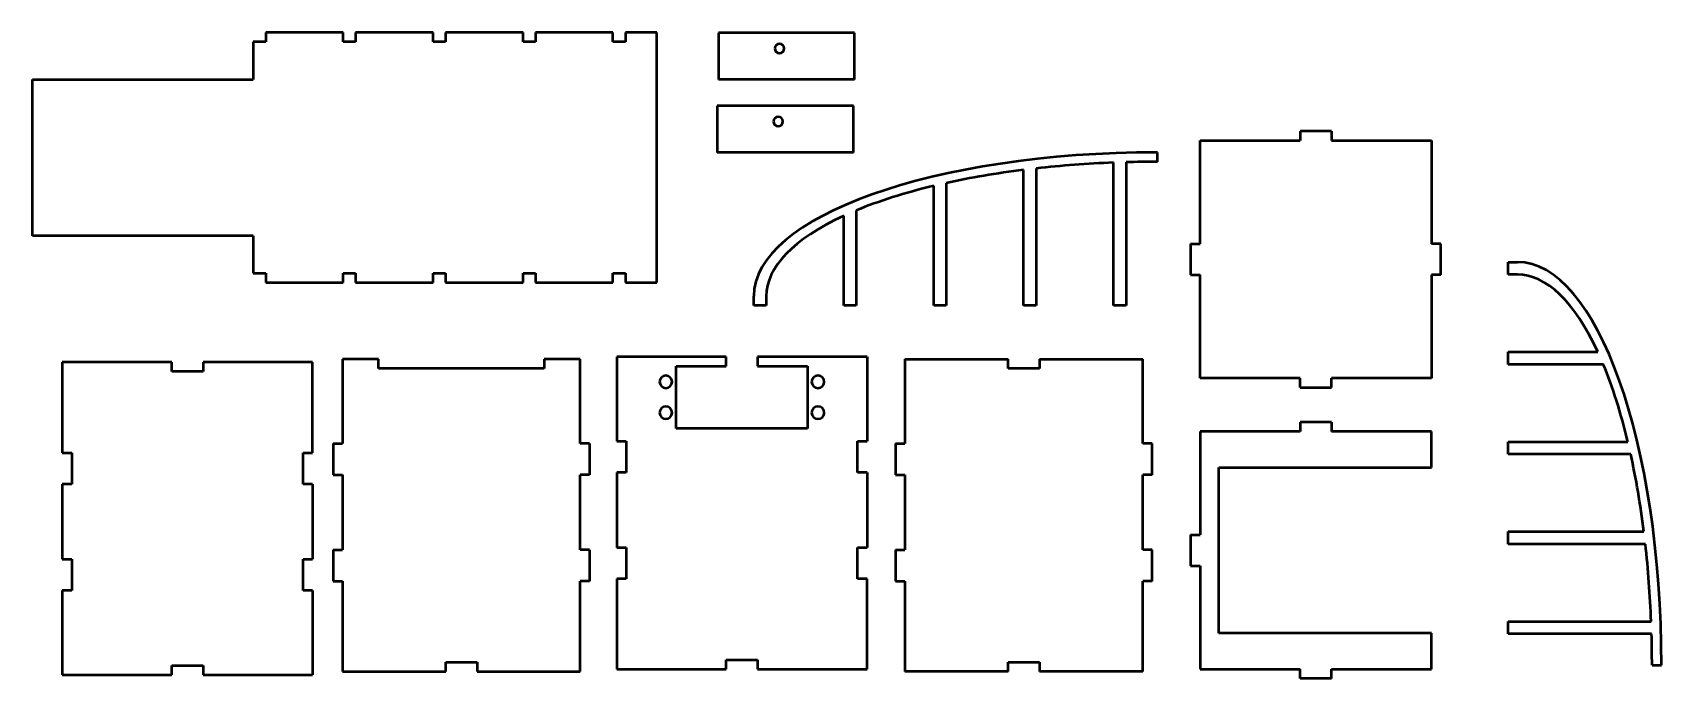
# Model space of a CAD drawing. Header units: millimetres. Extents: x -42 to 479, y 22 to 229.
import ezdxf

# ---------------------------------------------------------------- set-up
doc = ezdxf.new("R2010")
doc.units = ezdxf.units.MM
doc.header["$LTSCALE"] = 0.75
doc.layers.add('可见', color=7, linetype='Continuous', lineweight=50)

msp = doc.modelspace()

# ---------------------------------------------------------------- linework, layer by layer
at = {"layer": '可见'}
for p, q in [((32.92, 225.68, -63), (28.92, 225.68, -63)), ((28.92, 225.68, -63), (28.92, 213.68, -63)), ((32.92, 228.68, -63), (32.92, 225.68, -63)), ((57.67, 228.68, -63), (32.92, 228.68, -63)), ((57.67, 225.68, -63), (57.67, 228.68, -63)), ((61.67, 225.68, -63), (57.67, 225.68, -63)), ((61.67, 228.68, -63), (61.67, 225.68, -63)), ((86.42, 228.68, -63), (61.67, 228.68, -63)), ((86.42, 225.68, -63), (86.42, 228.68, -63)), ((90.42, 225.68, -63), (86.42, 225.68, -63)), ((90.42, 228.68, -63), (90.42, 225.68, -63)), ((115.17, 228.68, -63), (90.42, 228.68, -63)), ((115.17, 225.68, -63), (115.17, 228.68, -63)), ((119.17, 225.68, -63), (115.17, 225.68, -63)), ((119.17, 228.68, -63), (119.17, 225.68, -63)), ((143.92, 228.68, -63), (119.17, 228.68, -63)), ((143.92, 225.68, -63), (143.92, 228.68, -63)), ((147.92, 225.68, -63), (143.92, 225.68, -63)), ((147.92, 228.68, -63), (147.92, 225.68, -63)), ((157.92, 228.68, -63), (147.92, 228.68, -63)), ((157.92, 148.68, -63), (157.92, 228.68, -63)), ((177.64, 228.58), (177.64, 213.63)), ((221.14, 228.58), (177.64, 228.58)), ((221.14, 213.63), (221.14, 228.58)), ((-41.58, 213.68, -63), (28.92, 213.68, -63)), ((-41.58, 163.68, -63), (-41.58, 213.68, -63)), ((221.14, 213.63), (177.64, 213.63)), ((177.25, 205.26), (177.25, 190.31)), ((220.75, 205.26), (177.25, 205.26)), ((220.75, 190.31), (220.75, 205.26)), ((331.54, 161.12, -45), (331.54, 194.12, -45)), ((331.54, 194.12, -45), (363.54, 194.12, -45)), ((363.54, 197.12, -45), (363.54, 194.12, -45)), ((373.54, 197.12, -45), (363.54, 197.12, -45)), ((373.54, 197.12, -45), (373.54, 194.12, -45)), ((373.54, 194.12, -45), (405.54, 194.12, -45)), ((405.54, 194.12, -45), (405.54, 161.12, -45)), ((220.75, 190.31), (177.25, 190.31)), ((317.92, 187.33, -58), (317.92, 190.33, -58)), ((275.17, 141.33, -58), (275.17, 184.74, -58)), ((279.17, 185.22, -58), (279.17, 141.33, -58)), ((303.92, 141.33, -58), (303.92, 187.06, -58)), ((307.92, 187.2, -58), (307.92, 144.33, -58)), ((246.42, 141.33, -58), (246.42, 179.61, -58)), ((250.42, 180.53, -58), (250.42, 141.33, -58)), ((217.67, 141.33, -58), (217.67, 170.02, -58)), ((221.67, 171.77, -58), (221.67, 141.33, -58)), ((28.92, 163.68, -63), (-41.58, 163.68, -63)), ((28.92, 163.68, -63), (28.92, 151.68, -63)), ((328.54, 161.12, -45), (331.54, 161.12, -45)), ((328.54, 161.12, -45), (328.54, 151.12, -45)), ((408.54, 161.12, -45), (405.54, 161.12, -45)), ((408.54, 151.12, -45), (408.54, 161.12, -45)), ((28.92, 151.68, -63), (32.92, 151.68, -63)), ((32.92, 151.68, -63), (32.92, 148.68, -63)), ((57.67, 148.68, -63), (57.67, 151.68, -63)), ((57.67, 151.68, -63), (61.67, 151.68, -63)), ((61.67, 151.68, -63), (61.67, 148.68, -63)), ((86.42, 148.68, -63), (86.42, 151.68, -63)), ((86.42, 151.68, -63), (90.42, 151.68, -63)), ((90.42, 151.68, -63), (90.42, 148.68, -63)), ((115.17, 148.68, -63), (115.17, 151.68, -63)), ((115.17, 151.68, -63), (119.17, 151.68, -63)), ((119.17, 151.68, -63), (119.17, 148.68, -63)), ((143.92, 148.68, -63), (143.92, 151.68, -63)), ((143.92, 151.68, -63), (147.92, 151.68, -63)), ((147.92, 151.68, -63), (147.92, 148.68, -63)), ((328.54, 151.12, -45), (331.54, 151.12, -45)), ((331.54, 118.12, -45), (331.54, 151.12, -45)), ((408.54, 151.12, -45), (405.54, 151.12, -45)), ((405.54, 151.12, -45), (405.54, 118.12, -45)), ((430.01, 155.26), (433.01, 155.26)), ((430.01, 151.26), (430.01, 155.26)), ((433.01, 151.26), (430.01, 151.26)), ((32.92, 148.68, -63), (57.67, 148.68, -63)), ((61.67, 148.68, -63), (86.42, 148.68, -63)), ((90.42, 148.68, -63), (115.17, 148.68, -63)), ((119.17, 148.68, -63), (143.92, 148.68, -63)), ((147.92, 148.68, -63), (157.92, 148.68, -63)), ((188.92, 141.33, -58), (188.92, 144.33, -58)), ((192.92, 141.33, -58), (188.92, 141.33, -58)), ((192.92, 144.33, -58), (192.92, 141.33, -58)), ((221.67, 141.33, -58), (217.67, 141.33, -58)), ((250.42, 141.33, -58), (246.42, 141.33, -58)), ((279.17, 141.33, -58), (275.17, 141.33, -58)), ((307.92, 141.33, -58), (303.92, 141.33, -58)), ((307.92, 144.33, -58), (307.92, 141.33, -58)), ((145.12, 124.95, -45), (145.12, 97.95, -45)), ((180.12, 124.95, -45), (145.12, 124.95, -45)), ((180.12, 121.95, -45), (180.12, 124.95, -45)), ((190.12, 124.95, -45), (190.12, 121.95, -45)), ((225.12, 124.95, -45), (190.12, 124.95, -45)), ((225.12, 124.95, -45), (225.12, 97.95, -45)), ((430.01, 126.51), (458.7, 126.51)), ((430.01, 122.51), (430.01, 126.51)), ((2.92, 123.2, -60), (-32.08, 123.2, -60)), ((-32.08, 123.2, -60), (-32.08, 94.2, -60)), ((2.92, 120.2, -60), (2.92, 123.2, -60)), ((12.92, 120.2, -60), (2.92, 120.2, -60)), ((47.92, 123.2, -60), (12.92, 123.2, -60)), ((12.92, 123.2, -60), (12.92, 120.2, -60)), ((47.92, 94.2, -60), (47.92, 123.2, -60)), ((57.46, 124.2, -60), (57.46, 97.2, -60)), ((68.96, 124.2, -60), (57.46, 124.2, -60)), ((68.96, 121.2, -60), (68.96, 124.2, -60)), ((121.96, 121.2, -60), (68.96, 121.2, -60)), ((133.46, 124.2, -60), (121.96, 124.2, -60)), ((121.96, 124.2, -60), (121.96, 121.2, -60)), ((133.46, 97.2, -60), (133.46, 124.2, -60)), ((164.12, 102.05, -45), (164.12, 121.95, -45)), ((164.12, 121.95, -45), (180.12, 121.95, -45)), ((190.12, 121.95, -45), (206.12, 121.95, -45)), ((206.12, 121.95, -45), (206.12, 102.05, -45)), ((237.23, 124.2, -59), (237.23, 97.2, -59)), ((237.23, 124.2, -59), (270.23, 124.2, -59)), ((270.23, 121.2, -59), (270.23, 124.2, -59)), ((280.23, 121.2, -59), (270.23, 121.2, -59)), ((280.23, 124.2, -59), (280.23, 121.2, -59)), ((280.23, 124.2, -59), (313.23, 124.2, -59)), ((313.23, 97.2, -59), (313.23, 124.2, -59)), ((460.45, 122.51), (430.01, 122.51)), ((363.54, 118.12, -45), (331.54, 118.12, -45)), ((363.54, 115.12, -45), (363.54, 118.12, -45)), ((363.54, 115.12, -45), (373.54, 115.12, -45)), ((373.54, 115.12, -45), (373.54, 118.12, -45)), ((405.54, 118.12, -45), (373.54, 118.12, -45)), ((206.12, 102.05, -45), (164.12, 102.05, -45)), ((363.54, 101.03, -48), (331.54, 101.03, -48)), ((331.54, 101.03, -48), (331.54, 68.03, -48)), ((363.54, 104.03, -48), (363.54, 101.03, -48)), ((373.54, 104.03, -48), (363.54, 104.03, -48)), ((373.54, 104.03, -48), (373.54, 101.03, -48)), ((405.54, 101.03, -48), (373.54, 101.03, -48)), ((405.54, 89.53, -48), (405.54, 101.03, -48)), ((-32.08, 94.2, -60), (-29.08, 94.2, -60)), ((-29.08, 94.2, -60), (-29.08, 84.2, -60)), ((44.92, 84.2, -60), (44.92, 94.2, -60)), ((44.92, 94.2, -60), (47.92, 94.2, -60)), ((54.46, 97.2, -60), (57.46, 97.2, -60)), ((54.46, 97.2, -60), (54.46, 87.2, -60)), ((136.46, 97.2, -60), (133.46, 97.2, -60)), ((136.46, 97.2, -60), (136.46, 87.2, -60)), ((145.12, 97.95, -45), (148.12, 97.95, -45)), ((148.12, 97.95, -45), (148.12, 87.95, -45)), ((222.12, 97.95, -45), (225.12, 97.95, -45)), ((222.12, 87.95, -45), (222.12, 97.95, -45)), ((234.23, 97.2, -59), (237.23, 97.2, -59)), ((234.23, 97.2, -59), (234.23, 87.2, -59)), ((316.23, 97.2, -59), (313.23, 97.2, -59)), ((316.23, 87.2, -59), (316.23, 97.2, -59)), ((430.01, 97.76), (468.28, 97.76)), ((430.01, 93.76), (430.01, 97.76)), ((469.21, 93.76), (430.01, 93.76)), ((337.54, 36.53, -48), (337.54, 89.53, -48)), ((337.54, 89.53, -48), (405.54, 89.53, -48)), ((-29.08, 84.2, -60), (-32.08, 84.2, -60)), ((-32.08, 84.2, -60), (-32.08, 60.2, -60)), ((47.92, 84.2, -60), (44.92, 84.2, -60)), ((47.92, 84.2, -60), (47.92, 60.2, -60)), ((54.46, 87.2, -60), (57.46, 87.2, -60)), ((57.46, 87.2, -60), (57.46, 63.2, -60)), ((133.46, 63.2, -60), (133.46, 87.2, -60)), ((136.46, 87.2, -60), (133.46, 87.2, -60)), ((145.12, 87.95, -45), (145.12, 63.95, -45)), ((148.12, 87.95, -45), (145.12, 87.95, -45)), ((225.12, 87.95, -45), (222.12, 87.95, -45)), ((225.12, 87.95, -45), (225.12, 63.95, -45)), ((234.23, 87.2, -59), (237.23, 87.2, -59)), ((237.23, 87.2, -59), (237.23, 63.2, -59)), ((313.23, 63.2, -59), (313.23, 87.2, -59)), ((316.23, 87.2, -59), (313.23, 87.2, -59)), ((328.54, 68.03, -48), (331.54, 68.03, -48)), ((328.54, 68.03, -48), (328.54, 58.03, -48)), ((430.01, 69.01), (473.42, 69.01)), ((430.01, 65.01), (430.01, 69.01)), ((54.46, 63.2, -60), (57.46, 63.2, -60)), ((54.46, 63.2, -60), (54.46, 53.2, -60)), ((136.46, 63.2, -60), (133.46, 63.2, -60)), ((136.46, 63.2, -60), (136.46, 53.2, -60)), ((145.12, 63.95, -45), (148.12, 63.95, -45)), ((148.12, 63.95, -45), (148.12, 53.95, -45)), ((222.12, 63.95, -45), (225.12, 63.95, -45)), ((222.12, 53.95, -45), (222.12, 63.95, -45)), ((234.23, 63.2, -59), (237.23, 63.2, -59)), ((234.23, 63.2, -59), (234.23, 53.2, -59)), ((316.23, 63.2, -59), (313.23, 63.2, -59)), ((316.23, 53.2, -59), (316.23, 63.2, -59)), ((473.9, 65.01), (430.01, 65.01)), ((-32.08, 60.2, -60), (-29.08, 60.2, -60)), ((-29.08, 60.2, -60), (-29.08, 50.2, -60)), ((44.92, 50.2, -60), (44.92, 60.2, -60)), ((44.92, 60.2, -60), (47.92, 60.2, -60)), ((328.54, 58.03, -48), (331.54, 58.03, -48)), ((331.54, 58.03, -48), (331.54, 25.03, -48)), ((54.46, 53.2, -60), (57.46, 53.2, -60)), ((57.46, 53.2, -60), (57.46, 24.2, -60)), ((136.46, 53.2, -60), (133.46, 53.2, -60)), ((133.46, 24.2, -60), (133.46, 53.2, -60)), ((145.12, 53.95, -45), (145.12, 24.95, -45)), ((148.12, 53.95, -45), (145.12, 53.95, -45)), ((225.12, 53.95, -45), (222.12, 53.95, -45)), ((225.12, 24.95, -45), (225.12, 53.95, -45)), ((234.23, 53.2, -59), (237.23, 53.2, -59)), ((237.23, 53.2, -59), (237.23, 24.2, -59)), ((316.23, 53.2, -59), (313.23, 53.2, -59)), ((313.23, 24.2, -59), (313.23, 53.2, -59)), ((-29.08, 50.2, -60), (-32.08, 50.2, -60)), ((-32.08, 50.2, -60), (-32.08, 23.2, -60)), ((47.92, 50.2, -60), (44.92, 50.2, -60)), ((47.92, 50.2, -60), (47.92, 23.2, -60)), ((405.54, 36.53, -48), (337.54, 36.53, -48)), ((405.54, 25.03, -48), (405.54, 36.53, -48)), ((430.01, 40.26), (475.74, 40.26)), ((430.01, 36.26), (430.01, 40.26)), ((433.01, 36.26), (430.01, 36.26)), ((475.88, 36.26), (433.01, 36.26)), ((2.92, 23.2, -60), (2.92, 26.2, -60)), ((2.92, 26.2, -60), (12.92, 26.2, -60)), ((12.92, 26.2, -60), (12.92, 23.2, -60)), ((90.46, 24.2, -60), (90.46, 27.2, -60)), ((90.46, 27.2, -60), (100.46, 27.2, -60)), ((100.46, 27.2, -60), (100.46, 24.2, -60)), ((180.12, 27.95, -45), (190.12, 27.95, -45)), ((180.12, 24.95, -45), (180.12, 27.95, -45)), ((190.12, 27.95, -45), (190.12, 24.95, -45)), ((270.23, 27.2, -59), (280.23, 27.2, -59)), ((270.23, 24.2, -59), (270.23, 27.2, -59)), ((280.23, 27.2, -59), (280.23, 24.2, -59)), ((476.01, 26.26), (479.01, 26.26)), ((-32.08, 23.2, -60), (2.92, 23.2, -60)), ((12.92, 23.2, -60), (47.92, 23.2, -60)), ((57.46, 24.2, -60), (90.46, 24.2, -60)), ((100.46, 24.2, -60), (133.46, 24.2, -60)), ((145.12, 24.95, -45), (180.12, 24.95, -45)), ((190.12, 24.95, -45), (225.12, 24.95, -45)), ((270.23, 24.2, -59), (237.23, 24.2, -59)), ((313.23, 24.2, -59), (280.23, 24.2, -59)), ((331.54, 25.03, -48), (363.54, 25.03, -48)), ((363.54, 22.03, -48), (363.54, 25.03, -48)), ((373.54, 22.03, -48), (363.54, 22.03, -48)), ((373.54, 22.03, -48), (373.54, 25.03, -48)), ((373.54, 25.03, -48), (405.54, 25.03, -48))]:
    msp.add_line(p, q, dxfattribs=at)
at = {"layer": '可见', "extrusion": (0, 2e-16, -1)}
for centre in [(-197.14, 223.58), (-196.75, 200.26)]:
    msp.add_circle(centre, 1.5, dxfattribs=at)
at = {"layer": '可见', "extrusion": (0, -2e-16, -1)}
for centre in [(-160.82, 116.95, 45), (-209.42, 116.95, 45), (-160.82, 107.05, 45), (-209.42, 107.05, 45)]:
    msp.add_circle(centre, 2, dxfattribs=at)
at = {"layer": '可见'}
for centre, major_axis, ratio, start_param, end_param in [((317.92, 144.33, -58), (-129, 0), 0.356589, -1.570796, 0), ((317.92, 144.33, -58), (125, 0), 0.344, 1.919841, 2.141233), ((317.92, 144.33, -58), (125, 0), 0.344, 1.683032, 1.885989), ((317.92, 144.33, -58), (-125, 0), 0.344, -1.570796, -1.490711), ((317.92, 144.33, -58), (-125, 0), 0.344, -0.961854, -0.691955), ((317.92, 144.33, -58), (125, 0), 0.344, 2.501432, 3.141593), ((433.01, 26.26), (0, 129), 0.356589, -1.570796, 0), ((433.01, 26.26), (0, -125), 0.344, 2.501432, 3.141593), ((433.01, 26.26), (0, 125), 0.344, -0.961854, -0.691955), ((433.01, 26.26), (0, -125), 0.344, 1.919841, 2.141233), ((433.01, 26.26), (0, -125), 0.344, 1.683032, 1.885989), ((433.01, 26.26), (0, 125), 0.344, -1.570796, -1.490711)]:
    msp.add_ellipse(centre, major_axis=major_axis, ratio=ratio, start_param=start_param, end_param=end_param, dxfattribs=at)

doc.saveas('drawing.dxf')
